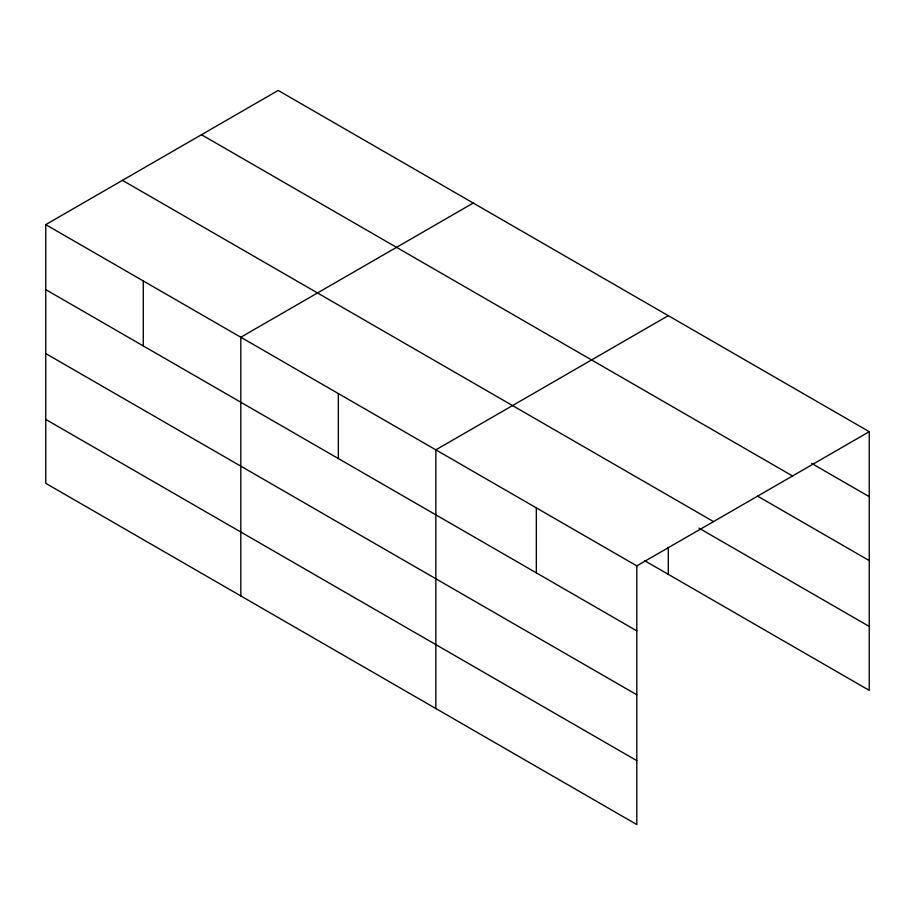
<?xml version="1.0" encoding="UTF-8"?>
<svg xmlns="http://www.w3.org/2000/svg" width="915" height="915" viewBox="0 0 915 915"><rect width="100%" height="100%" fill="white"/><g stroke="black" fill="none" stroke-linecap="round" stroke-linejoin="round"><path stroke-width="1.37" d="M636.817 694.794L636.817 565.882L45.75 224.633L45.75 483.314L636.817 824.564L636.817 694.794L45.75 353.545M644.835 560.803L869.25 690.368L869.25 431.686L278.183 90.436L45.75 224.633M473.238 203.05L240.805 337.246L240.805 595.928M668.293 315.652L435.849 449.848L435.849 708.542M636.817 565.882L869.25 431.686M811.662 463.425L869.25 496.673M201.483 134.722L792.55 475.972M757.746 496.216L869.25 560.598M122.45 180.347L713.517 521.596M698.923 528.115L869.25 626.455M45.75 289.62L636.817 630.87M45.75 419.402L636.817 760.651M668.293 547.353L668.293 574.346M536.339 507.859L536.339 572.859M338.333 393.541L338.333 458.541M143.278 280.939L143.278 345.927"/></g></svg>
